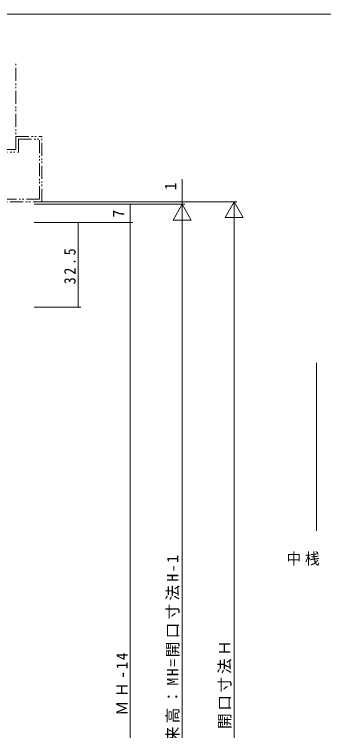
# Model space of a CAD drawing. Units: millimetres on the paper. Extents: x -420 to 373, y -297 to 267.
# Drawn here: x -263.3 to -144.2, y -10.9 to 264.4 of the extents above; entities that cross this region are included whole.
import ezdxf
from ezdxf.enums import TextEntityAlignment as Align

# ---------------------------------------------------------------- set-up
doc = ezdxf.new("R2010")
doc.units = ezdxf.units.MM
doc.linetypes.add('DOUBLE_CHAIN1', pattern=[8.8, 5, -1, 0.6, -0.6, 0.6, -1])
for name, color, linetype, lineweight in [('0-1_YKK_ZWAK', 7, 'Continuous', 9), ('0-4_YKK_12', 2, 'Continuous', 9), ('0-6_YSS_K', 3, 'DOUBLE_CHAIN1', 9), ('0-8_YKK_D', 6, 'Continuous', 9)]:
    doc.layers.add(name, color=color, linetype=linetype, lineweight=lineweight)
doc.layers.add('0-2_USER1', color=3, linetype='Continuous')
doc.styles.add('ＭＳ ゴシック', font='')
doc.styles.get('ＭＳ ゴシック').set_extended_font_data('MS Gothic')

msp = doc.modelspace()

# ---------------------------------------------------------------- linework, layer by layer
at = {"layer": '0-1_YKK_ZWAK'}
msp.add_line((352.3, 264.4), (-417.7, 264.4), dxfattribs=at)
at = {"layer": '0-4_YKK_12'}
msp.add_line((-146.95, 65.893), (-146.95, 130.524), dxfattribs=at)
at = {"layer": '0-6_YSS_K'}
for p, q in [((-262.698, 212.4), (-262.698, 245.877)), ((-262.698, 217.4), (-252.698, 217.4)), ((-261.699, 216.4), (-261.699, 211.4)), ((-261.699, 216.4), (-253.699, 216.4)), ((-253.699, 193.4), (-253.699, 216.4)), ((-252.698, 192.4), (-252.698, 217.4)), ((-279.696, 211.4), (-261.699, 211.4)), ((-253.699, 193.4), (-316.699, 193.4)), ((-317.7, 192.4), (-252.698, 192.4))]:
    msp.add_line(p, q, dxfattribs=at)
msp.add_lwpolyline([(-262.698, 212.4), (-278.698, 212.4), (-278.698, 217.4)], dxfattribs=at)
at = {"layer": '0-8_YKK_D'}
for p, q in [((-255.698, 192.4), (-177.698, 192.4)), ((-255.698, 192.4), (-197.698, 192.4)), ((-255.698, 191.4), (-217.698, 191.4)), ((-255.698, 191.4), (-197.698, 191.4)), ((-255.698, 191.4), (-197.698, 191.4)), ((-218.698, 191.4), (-218.698, 184.4)), ((-198.698, 191.4), (-202.198, 185.338)), ((-198.698, 191.4), (-198.698, 179.275)), ((-198.698, 191.4), (-195.198, 185.338)), ((-198.698, 191.4), (-198.698, 189.7)), ((-178.698, 192.4), (-182.198, 186.338)), ((-178.698, 192.4), (-178.698, 180.276)), ((-178.698, 192.4), (-175.198, 186.338)), ((-202.198, 185.338), (-195.198, 185.338)), ((-182.198, 186.338), (-175.198, 186.338)), ((-178.698, -178.6), (-178.698, 185.4)), ((-255.698, 184.4), (-217.698, 184.4)), ((-255.698, 184.4), (-237.698, 184.4)), ((-255.698, 184.4), (-217.698, 184.4)), ((-238.698, 184.4), (-238.698, 151.9)), ((-218.698, -178.6), (-218.698, 184.4)), ((-198.698, 184.4), (-198.698, -178.6)), ((-255.698, 151.9), (-237.698, 151.9))]:
    msp.add_line(p, q, dxfattribs=at)
msp.add_lwpolyline([(-198.698, 191.4), (-198.698, 192.4), (-198.698, 201)], dxfattribs=at)
for centre, start, end in [((-218.698, 191.4), 90, 270), ((-218.698, 191.4), 270, 90), ((-198.698, 192.4), 90, 270), ((-198.698, 192.4), 270, 90), ((-238.698, 184.4), 90, 270), ((-238.698, 184.4), 270, 90), ((-218.698, 184.4), 90, 270), ((-218.698, 184.4), 90, 270), ((-218.698, 184.4), 270, 90), ((-218.698, 184.4), 270, 90), ((-238.698, 151.9), 90, 270), ((-238.698, 151.9), 270, 90)]:
    msp.add_arc(centre, 0.106, start, end, dxfattribs=at)

# ---------------------------------------------------------------- texts
at = {"layer": '0-2_USER1', "insert": (-158.586, 52.577), "char_height": 4.399, "attachment_point": 7, "style": 'ＭＳ ゴシック'}
msp.add_mtext('\\T1.25;\\W0.95;中桟\u3000MH＞1050', dxfattribs=at)
at = {"layer": '0-8_YKK_D', "color": 3, "style": 'ＭＳ ゴシック'}
for s, p in [('1', (-199.698, 196.8)), ('7', (-219.698, 186.3))]:
    msp.add_text(s, height=4.399, rotation=90, dxfattribs=at).set_placement(p, align=Align.BOTTOM_LEFT)
at = {"layer": '0-8_YKK_D', "color": 3, "char_height": 4.399, "attachment_point": 7, "rotation": 90, "style": 'ＭＳ ゴシック'}
for s, insert in [('\\T1.38;\\W0.9;32.5', (-239.698, 160.63)), ('\\T1.21;網戸出来高：MH=開口寸法H-1', (-199.698, -37.1)), ('\\T1.17;開口寸法Ｈ', (-179.698, -10.2)), ('\\T1.25;\\W0.95;ＭＨ-14', (-219.698, -5.12))]:
    msp.add_mtext(s, dxfattribs=dict(at, insert=insert))

doc.saveas('drawing.dxf')
